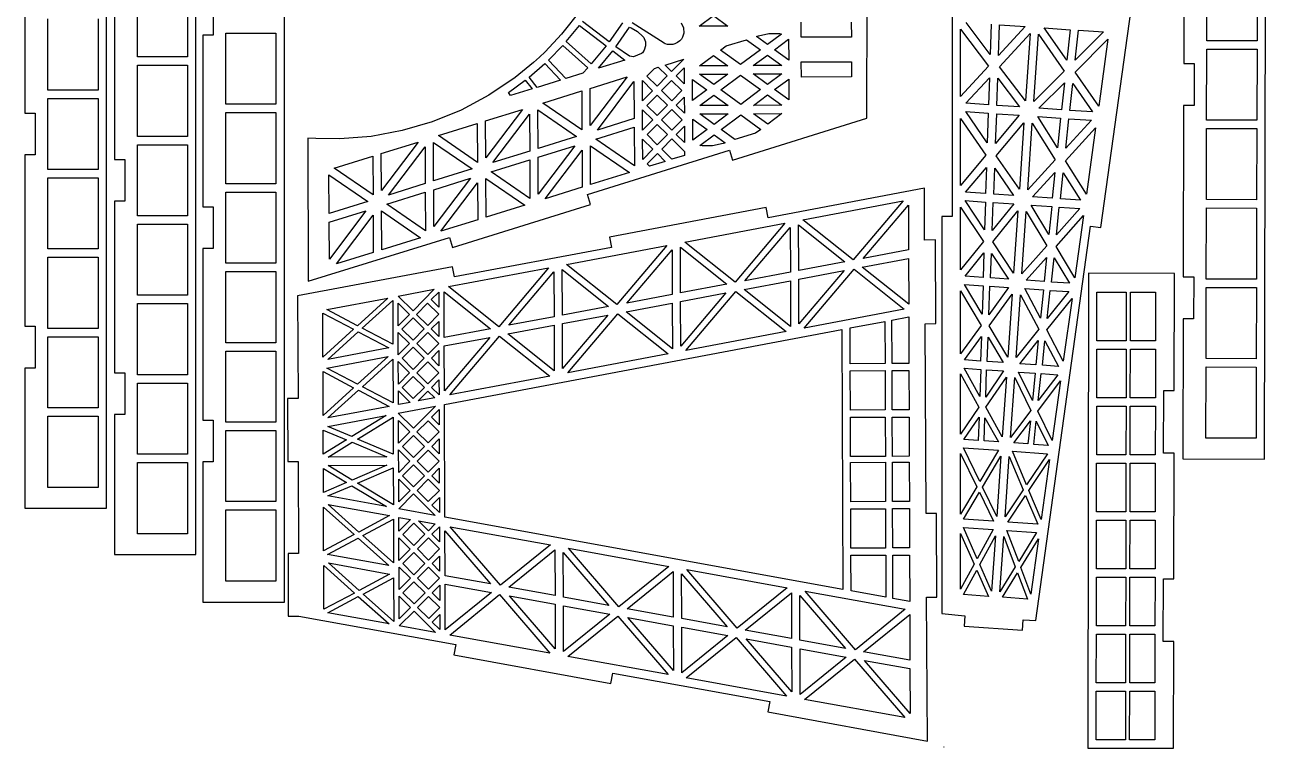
# Model space of a CAD drawing. Extents: x 0 to 594, y 0 to 830.
# Drawn here: x 0 to 594, y 0 to 346 of the extents above; entities that cross this region are included whole.
import ezdxf

# ---------------------------------------------------------------- set-up
doc = ezdxf.new("R2010")
doc.units = 0
doc.layers.get('0').update_dxf_attribs({"linetype": 'CONTINUOUS'})

msp = doc.modelspace()

# ---------------------------------------------------------------- linework, layer by layer
at = {"color": 0}
for p, q in [((592.66, 138.49), (593.513, 491.49)), ((39.2508, 114.971), (39.2508, 467.974)), ((82.0498, 92.8095), (82.0498, 445.809)), ((443.445, 444.937), (443.428, 254.485)), ((514.473, 249.233), (540.678, 437.878)), ((124.273, 70.1506), (124.273, 423.15)), ((554.316, 409.586), (554.119, 327.585)), ((402.59, 301.451), (402.946, 398.935)), ((0.2494, 385.971), (0.2494, 303.972)), ((565.143, 338.558), (565.224, 372.558)), ((589.227, 372.498), (589.142, 338.5)), ((43.0498, 363.809), (43.0498, 281.809)), ((54.0494, 330.809), (54.0494, 364.811)), ((78.0493, 364.811), (78.0493, 330.809)), ((90.2727, 361.149), (90.2727, 341.151)), ((266.114, 353.515), (256.798, 341.638)), ((322.582, 345.506), (329.357, 350.543)), ((329.357, 350.543), (336.181, 345.58)), ((11.2503, 314.971), (11.2503, 348.972)), ((35.2502, 348.972), (35.2502, 314.971)), ((259.02, 338.118), (265.329, 345.753)), ((265.329, 345.753), (278.033, 336.071)), ((279.521, 337.978), (266.77, 347.661)), ((285.922, 347.164), (279.521, 337.978)), ((282.685, 335.543), (289.285, 344.98)), ((289.285, 344.98), (289.961, 344.754)), ((289.961, 344.754), (293.04, 343.029)), ((305.725, 337.366), (290.575, 347.036)), ((313.875, 347.095), (315.018, 344.752)), ((315.018, 344.752), (315.16, 342.149)), ((336.181, 345.58), (322.582, 345.506)), ((371.263, 340.169), (371.225, 347.368)), ((395.22, 347.493), (395.259, 340.294)), ((447.432, 311.796), (447.46, 344.121)), ((447.46, 344.121), (460.865, 326.355)), ((461.61, 332.016), (450.081, 347.248)), ((462.054, 346.421), (461.61, 332.016)), ((465.578, 331.442), (466.044, 346.145)), ((478.367, 345.295), (465.578, 331.442)), ((466.044, 346.145), (478.367, 345.295)), ((498.203, 329.19), (487.444, 344.668)), ((487.444, 344.668), (499.766, 343.817)), ((90.2727, 341.151), (85.2731, 341.151)), ((85.2731, 341.151), (85.2731, 259.151)), ((96.2724, 308.151), (96.2724, 342.152)), ((96.2724, 342.152), (120.273, 342.152)), ((120.273, 342.152), (120.273, 308.151)), ((256.798, 341.638), (248.995, 333.292)), ((293.04, 343.029), (295.596, 340.597)), ((295.596, 340.597), (296.012, 340.016)), ((296.012, 340.016), (296.286, 339.579)), ((296.286, 339.579), (296.802, 338.072)), ((313.316, 338.512), (312.216, 337.641)), ((314.022, 339.317), (313.316, 338.512)), ((314.214, 339.612), (314.022, 339.317)), ((314.568, 340.172), (314.214, 339.612)), ((315.16, 342.149), (314.568, 340.172)), ((335.383, 336.025), (345.119, 339.028)), ((345.119, 339.028), (351.794, 334.162)), ((349.859, 340.502), (350.81, 340.902)), ((355.131, 336.679), (349.859, 340.502)), ((350.81, 340.902), (355.79, 342.011)), ((361.904, 341.716), (355.131, 336.679)), ((355.79, 342.011), (360.892, 341.919)), ((358.493, 334.199), (365.266, 339.236)), ((360.892, 341.919), (361.904, 341.716)), ((365.266, 339.236), (365.319, 329.234)), ((395.259, 340.294), (371.263, 340.169)), ((466.115, 326.092), (480.688, 341.926)), ((480.688, 341.926), (478.469, 309.753)), ((482.455, 309.477), (484.678, 341.652)), ((484.678, 341.652), (496.94, 323.964)), ((499.766, 343.817), (498.203, 329.19)), ((502.169, 323.504), (517.892, 339.258)), ((502.214, 329.213), (503.753, 343.541)), ((515.726, 342.715), (502.214, 329.213)), ((503.753, 343.541), (515.726, 342.715)), ((517.892, 339.258), (513.475, 307.236)), ((589.142, 338.5), (565.143, 338.558)), ((248.995, 333.292), (246.214, 330.703)), ((250.468, 329.271), (257.382, 336.31)), ((257.382, 336.31), (269.288, 325.623)), ((270.877, 327.431), (259.02, 338.118)), ((278.033, 336.071), (270.877, 327.431)), ((274.439, 325.349), (281.245, 333.637)), ((281.245, 333.637), (286.968, 329.268)), ((289.158, 331.078), (282.685, 335.543)), ((295.002, 332.411), (291.209, 330.788)), ((295.381, 332.762), (295.002, 332.411)), ((296.273, 334.082), (295.381, 332.762)), ((296.881, 336.032), (296.273, 334.082)), ((296.802, 338.072), (296.881, 336.032)), ((306.277, 337.119), (305.725, 337.366)), ((307.329, 336.776), (306.277, 337.119)), ((309.578, 336.688), (307.329, 336.776)), ((309.926, 336.733), (309.578, 336.688)), ((310.956, 337.024), (309.926, 336.733)), ((312.216, 337.641), (310.956, 337.024)), ((332.795, 334.061), (335.383, 336.025)), ((342.331, 327.113), (332.795, 334.061)), ((351.794, 334.162), (342.331, 327.113)), ((365.319, 329.234), (358.493, 334.199)), ((565.051, 300.559), (565.132, 334.558)), ((565.132, 334.558), (589.132, 334.5)), ((589.132, 334.5), (589.051, 300.499)), ((78.0493, 330.809), (54.0494, 330.809)), ((54.0494, 292.81), (54.0494, 326.809)), ((54.0494, 326.809), (78.0493, 326.809)), ((78.0493, 326.809), (78.0493, 292.81)), ((243.433, 328.115), (234.549, 320.93)), ((241.262, 321.123), (248.726, 327.615)), ((246.214, 330.703), (243.433, 328.115)), ((248.726, 327.615), (256.219, 319.703)), ((258.764, 320.468), (250.468, 329.271)), ((286.968, 329.268), (274.439, 325.349)), ((291.209, 330.788), (289.158, 331.078)), ((306.231, 326.92), (315.167, 329.667)), ((309.349, 323.835), (306.231, 326.92)), ((315.167, 329.667), (309.349, 323.835)), ((322.683, 326.505), (329.457, 331.541)), ((336.283, 326.581), (322.683, 326.505)), ((329.457, 331.541), (336.283, 326.581)), ((348.383, 326.643), (355.155, 331.681)), ((361.982, 326.716), (348.383, 326.643)), ((355.155, 331.681), (361.982, 326.716)), ((371.323, 328.367), (395.323, 328.495)), ((371.366, 321.168), (371.323, 328.367)), ((395.323, 328.495), (395.362, 321.294)), ((460.865, 326.355), (447.432, 311.796)), ((554.119, 327.585), (559.118, 327.572)), ((559.118, 327.572), (559.068, 307.572)), ((234.549, 320.93), (222.037, 312.487)), ((245.135, 316.244), (241.262, 321.123)), ((266.853, 323.011), (258.764, 320.468)), ((269.288, 325.623), (266.853, 323.011)), ((270.39, 315.727), (288.061, 321.222)), ((288.061, 321.222), (270.484, 298.028)), ((297.459, 321.622), (301.139, 325.291)), ((302.386, 316.799), (297.459, 321.622)), ((301.139, 325.291), (302.986, 325.902)), ((307.26, 321.674), (302.386, 316.799)), ((302.986, 325.902), (307.26, 321.674)), ((311.459, 321.699), (315.338, 325.617)), ((315.379, 317.868), (311.459, 321.699)), ((315.338, 325.617), (315.379, 317.868)), ((322.705, 322.506), (336.305, 322.582)), ((329.531, 317.546), (322.705, 322.506)), ((336.305, 322.582), (329.531, 317.546)), ((332.896, 315.061), (342.357, 322.112)), ((342.357, 322.112), (351.896, 315.161)), ((348.405, 322.644), (362.003, 322.717)), ((355.233, 317.681), (348.405, 322.644)), ((362.003, 322.717), (355.233, 317.681)), ((395.362, 321.294), (371.366, 321.168)), ((450.025, 308.659), (461.243, 320.865)), ((461.243, 320.865), (460.848, 307.913)), ((464.838, 307.636), (465.233, 320.59)), ((465.233, 320.59), (475.611, 306.893)), ((478.469, 309.753), (466.115, 326.092)), ((496.94, 323.964), (482.455, 309.477)), ((513.475, 307.236), (502.169, 323.504)), ((35.2502, 314.971), (11.2503, 314.971)), ((231.399, 313.771), (239.368, 319.612)), ((242.692, 315.481), (232.408, 312.276)), ((239.368, 319.612), (242.692, 315.481)), ((256.219, 319.703), (245.135, 316.244)), ((247.878, 308.708), (266.396, 314.508)), ((266.396, 314.508), (266.498, 295.908)), ((270.484, 298.028), (270.39, 315.727)), ((273.896, 295.847), (291.374, 318.99)), ((291.374, 318.99), (291.467, 301.341)), ((295.424, 309.761), (295.369, 319.51)), ((295.369, 319.51), (300.298, 314.638)), ((300.298, 314.638), (295.424, 309.761)), ((304.496, 314.66), (309.371, 319.586)), ((309.422, 309.835), (304.496, 314.66)), ((309.371, 319.586), (314.296, 314.711)), ((314.296, 314.711), (309.422, 309.835)), ((319.369, 319.989), (326.195, 315.026)), ((319.421, 309.99), (319.369, 319.989)), ((326.195, 315.026), (319.421, 309.99)), ((342.432, 308.113), (332.896, 315.061)), ((351.896, 315.161), (342.432, 308.113)), ((358.592, 315.199), (365.368, 320.235)), ((365.418, 310.233), (358.592, 315.199)), ((365.368, 320.235), (365.418, 310.233)), ((484.89, 306.251), (497.057, 318.391)), ((497.057, 318.391), (495.667, 305.508)), ((499.657, 305.231), (501.047, 318.117)), ((501.047, 318.117), (510.48, 304.486)), ((11.2503, 276.972), (11.2503, 310.972)), ((11.2503, 310.972), (35.2502, 310.972)), ((35.2502, 310.972), (35.2502, 276.972)), ((222.037, 312.487), (208.788, 305.413)), ((232.408, 312.276), (231.399, 313.771)), ((266.498, 295.908), (247.878, 308.708)), ((297.533, 307.624), (302.409, 312.547)), ((302.409, 312.547), (307.334, 307.674)), ((311.535, 307.697), (315.412, 311.618)), ((315.412, 311.618), (315.455, 303.868)), ((322.785, 307.505), (329.559, 312.542)), ((329.559, 312.542), (336.383, 307.581)), ((348.485, 307.644), (355.258, 312.681)), ((355.258, 312.681), (362.084, 307.716)), ((460.848, 307.913), (450.025, 308.659)), ((0.2494, 303.972), (5.2503, 303.972)), ((5.2503, 303.972), (5.2503, 283.971)), ((120.273, 308.151), (96.2724, 308.151)), ((96.2724, 270.151), (96.2724, 304.151)), ((96.2724, 304.151), (120.273, 304.151)), ((120.273, 304.151), (120.273, 270.151)), ((208.788, 305.413), (194.919, 299.752)), ((220.471, 300.162), (238.143, 305.656)), ((238.143, 305.656), (220.566, 282.464)), ((223.978, 280.281), (241.456, 303.423)), ((241.456, 303.423), (241.549, 285.775)), ((245.543, 287.045), (245.445, 305.495)), ((245.445, 305.495), (263.963, 292.795)), ((295.446, 305.511), (300.371, 300.638)), ((295.497, 295.76), (295.446, 305.511)), ((302.46, 302.799), (297.533, 307.624)), ((307.334, 307.674), (302.46, 302.799)), ((304.572, 300.661), (309.445, 305.586)), ((309.445, 305.586), (314.371, 300.713)), ((315.455, 303.868), (311.535, 307.697)), ((336.383, 307.581), (322.785, 307.505)), ((322.807, 303.507), (336.405, 303.582)), ((329.634, 298.545), (322.807, 303.507)), ((336.405, 303.582), (329.634, 298.545)), ((332.996, 296.061), (342.459, 303.112)), ((342.459, 303.112), (351.996, 296.163)), ((362.084, 307.716), (348.485, 307.644)), ((348.507, 303.645), (362.105, 303.717)), ((355.332, 298.68), (348.507, 303.645)), ((362.105, 303.717), (355.332, 298.68)), ((460.248, 289.76), (450, 304.651)), ((450, 304.651), (460.721, 303.91)), ((460.721, 303.91), (460.248, 289.76)), ((464.231, 289.385), (464.711, 303.635)), ((475.537, 302.889), (464.231, 289.385)), ((464.711, 303.635), (475.537, 302.889)), ((475.611, 306.893), (464.838, 307.636)), ((495.667, 305.508), (484.89, 306.251)), ((510.48, 304.486), (499.657, 305.231)), ((554.069, 307.585), (553.868, 225.585)), ((559.068, 307.572), (554.069, 307.585)), ((194.919, 299.752), (180.544, 295.541)), ((197.959, 293.142), (216.48, 298.941)), ((216.48, 298.941), (216.579, 280.341)), ((220.566, 282.464), (220.471, 300.162)), ((273.068, 291.441), (291.488, 297.189)), ((291.467, 301.341), (273.896, 295.847)), ((291.488, 297.189), (291.589, 278.692)), ((300.371, 300.638), (295.497, 295.76)), ((297.609, 293.624), (302.482, 298.549)), ((302.482, 298.549), (307.409, 293.677)), ((309.497, 295.837), (304.572, 300.661)), ((314.371, 300.713), (309.497, 295.837)), ((311.609, 293.697), (315.488, 297.618)), ((315.488, 297.618), (315.529, 289.868)), ((319.521, 290.991), (319.469, 300.99)), ((319.469, 300.99), (326.298, 296.026)), ((338.496, 281.459), (402.59, 301.451)), ((447.46, 269.343), (447.463, 301.318)), ((447.463, 301.318), (459.532, 283.746)), ((464.531, 283.551), (477.746, 299.328)), ((477.746, 299.328), (475.548, 267.503)), ((479.538, 267.229), (481.736, 299.051)), ((481.736, 299.051), (492.661, 281.608)), ((484.417, 302.276), (495.24, 301.529)), ((493.758, 287.347), (484.417, 302.276)), ((495.24, 301.529), (493.758, 287.347)), ((497.639, 281.116), (512.008, 296.863)), ((497.755, 287.171), (499.23, 301.251)), ((509.954, 300.512), (497.755, 287.171)), ((499.23, 301.251), (509.954, 300.512)), ((512.008, 296.863), (507.615, 265.188)), ((589.051, 300.499), (565.051, 300.559)), ((78.0493, 292.81), (54.0494, 292.81)), ((139.3, 291.714), (135.514, 292.006)), ((135.514, 292.006), (135.71, 223.509)), ((150.726, 291.629), (139.3, 291.714)), ((165.774, 292.819), (150.726, 291.629)), ((180.544, 295.541), (165.774, 292.819)), ((216.579, 280.341), (197.959, 293.142)), ((263.963, 292.795), (245.543, 287.045)), ((291.589, 278.692), (273.068, 291.441)), ((295.571, 281.762), (295.519, 291.512)), ((295.519, 291.512), (300.444, 286.638)), ((302.534, 288.798), (297.609, 293.624)), ((307.409, 293.677), (302.534, 288.798)), ((304.647, 286.661), (309.52, 291.586)), ((309.52, 291.586), (315.552, 285.619)), ((315.529, 289.868), (311.609, 293.697)), ((326.298, 296.026), (319.521, 290.991)), ((322.886, 288.507), (329.66, 293.543)), ((329.66, 293.543), (334.88, 289.772)), ((339.623, 291.247), (332.996, 296.061)), ((349.506, 294.299), (339.623, 291.247)), ((351.996, 296.163), (349.506, 294.299)), ((564.959, 262.558), (565.041, 296.558)), ((565.041, 296.558), (589.044, 296.5)), ((589.044, 296.5), (588.959, 262.5)), ((54.0494, 254.809), (54.0494, 288.809)), ((54.0494, 288.809), (78.0493, 288.809)), ((78.0493, 288.809), (78.0493, 254.809)), ((170.557, 284.594), (188.228, 290.09)), ((188.228, 290.09), (170.648, 266.897)), ((174.06, 264.714), (191.538, 287.857)), ((191.538, 287.857), (191.631, 270.208)), ((195.526, 289.928), (214.045, 277.228)), ((195.625, 271.481), (195.526, 289.928)), ((241.549, 285.775), (223.978, 280.281)), ((245.564, 282.845), (263.136, 288.339)), ((263.136, 288.339), (245.658, 265.246)), ((248.971, 262.963), (266.547, 286.206)), ((266.547, 286.206), (266.642, 268.458)), ((269.161, 265.068), (337.049, 286.231)), ((270.636, 269.728), (270.536, 288.279)), ((270.536, 288.279), (289.155, 275.477)), ((300.444, 286.638), (295.571, 281.762)), ((309.521, 281.839), (304.647, 286.661)), ((315.552, 285.619), (315.563, 283.719)), ((323.893, 288.306), (322.886, 288.507)), ((328.978, 288.227), (323.893, 288.306)), ((333.935, 289.365), (328.978, 288.227)), ((334.88, 289.772), (333.935, 289.365)), ((337.049, 286.231), (338.496, 281.459)), ((5.2503, 283.971), (0.2494, 283.971)), ((0.2494, 283.971), (0.2494, 201.972)), ((43.0498, 281.809), (48.0494, 281.809)), ((48.0494, 281.809), (48.0494, 261.809)), ((148.044, 277.575), (166.562, 283.374)), ((166.562, 283.374), (166.661, 264.775)), ((170.648, 266.897), (170.557, 284.594)), ((223.153, 275.875), (241.57, 281.624)), ((241.57, 281.624), (241.671, 263.125)), ((245.658, 265.246), (245.564, 282.845)), ((297.684, 279.622), (302.557, 284.55)), ((298.839, 278.529), (297.684, 279.622)), ((306.277, 280.819), (298.839, 278.529)), ((302.557, 284.55), (306.277, 280.819)), ((315.563, 283.719), (309.521, 281.839)), ((459.532, 283.746), (447.46, 269.343)), ((475.548, 267.503), (464.531, 283.551)), ((492.661, 281.608), (479.538, 267.229)), ((507.615, 265.188), (497.639, 281.116)), ((35.2502, 276.972), (11.2503, 276.972)), ((11.2503, 238.971), (11.2503, 272.971)), ((11.2503, 272.971), (35.2502, 272.971)), ((35.2502, 272.971), (35.2502, 238.971)), ((145.707, 255.913), (145.609, 274.362)), ((145.609, 274.362), (164.127, 261.662)), ((166.661, 264.775), (148.044, 277.575)), ((214.045, 277.228), (195.625, 271.481)), ((241.671, 263.125), (223.153, 275.875)), ((289.155, 275.477), (270.636, 269.728)), ((449.89, 266.067), (459.832, 277.912)), ((459.832, 277.912), (459.37, 265.414)), ((463.409, 265.135), (463.815, 277.536)), ((463.815, 277.536), (472.786, 264.486)), ((481.866, 263.858), (492.545, 275.553)), ((492.545, 275.553), (491.24, 263.212)), ((495.282, 262.932), (496.542, 275.376)), ((496.542, 275.376), (504.758, 262.279)), ((120.273, 270.151), (96.2724, 270.151)), ((191.631, 270.208), (174.06, 264.714)), ((195.647, 267.279), (213.218, 272.773)), ((195.742, 249.68), (195.647, 267.279)), ((213.218, 272.773), (195.742, 249.68)), ((199.053, 247.396), (216.629, 270.641)), ((216.629, 270.641), (216.724, 252.891)), ((220.718, 254.161), (220.618, 272.711)), ((220.618, 272.711), (239.236, 259.912)), ((266.642, 268.458), (248.971, 262.963)), ((430.149, 267.983), (355.515, 253.828)), ((430.287, 243.233), (430.149, 267.983)), ((48.0494, 261.809), (43.0498, 261.809)), ((43.0498, 261.809), (43.0498, 179.809)), ((96.2724, 232.151), (96.2724, 266.151)), ((96.2724, 266.151), (120.273, 266.151)), ((120.273, 266.151), (120.273, 232.151)), ((164.127, 261.662), (145.707, 255.913)), ((173.236, 260.307), (191.655, 266.055)), ((191.655, 266.055), (191.754, 247.558)), ((270.658, 260.298), (269.161, 265.068)), ((372.117, 252.888), (419.989, 261.951)), ((419.989, 261.951), (396.134, 233.77)), ((458.974, 248.098), (449.714, 262.07)), ((449.714, 262.07), (459.444, 261.399)), ((459.37, 265.414), (449.89, 266.067)), ((459.444, 261.399), (458.974, 248.098)), ((462.608, 247.746), (463.031, 261.149)), ((463.031, 261.149), (472.86, 260.473)), ((472.786, 264.486), (463.409, 265.135)), ((491.24, 263.212), (481.866, 263.858)), ((504.758, 262.279), (495.282, 262.932)), ((588.959, 262.5), (564.959, 262.558)), ((85.2731, 259.151), (90.2727, 259.151)), ((90.2727, 259.151), (90.2727, 239.152)), ((145.73, 251.713), (163.3, 257.207)), ((163.3, 257.207), (145.824, 234.114)), ((170.799, 238.593), (170.7, 257.145)), ((170.7, 257.145), (189.319, 244.344)), ((191.754, 247.558), (173.236, 260.307)), ((204.716, 239.743), (270.658, 260.298)), ((239.236, 259.912), (220.718, 254.161)), ((354.588, 258.791), (279.636, 244.636)), ((355.515, 253.828), (354.588, 258.791)), ((400.883, 234.436), (422.497, 259.96)), ((422.497, 259.96), (422.568, 238.51)), ((447.432, 228.998), (447.446, 258.968)), ((447.446, 258.968), (458.389, 242.525)), ((472.86, 260.473), (462.608, 247.746)), ((462.834, 242.32), (474.835, 257.178)), ((474.835, 257.178), (472.779, 227.347)), ((476.769, 227.075), (478.829, 256.903)), ((478.829, 256.903), (488.671, 240.535)), ((489.641, 245.88), (481.238, 259.892)), ((481.238, 259.892), (491.067, 259.214)), ((491.067, 259.214), (489.641, 245.88)), ((493.293, 245.729), (494.658, 258.968)), ((504.384, 258.295), (493.293, 245.729)), ((494.658, 258.968), (504.384, 258.295)), ((564.868, 224.558), (564.949, 258.559)), ((564.949, 258.559), (588.948, 258.499)), ((588.948, 258.499), (588.867, 224.5)), ((78.0493, 254.809), (54.0494, 254.809)), ((54.0494, 216.809), (54.0494, 250.81)), ((54.0494, 250.81), (78.0493, 250.81)), ((78.0493, 250.81), (78.0493, 216.809)), ((145.824, 234.114), (145.73, 251.713)), ((149.135, 231.83), (166.711, 255.074)), ((166.711, 255.074), (166.806, 237.323)), ((216.724, 252.891), (199.053, 247.396)), ((315.655, 242.245), (363.523, 251.309)), ((363.523, 251.309), (339.67, 223.077)), ((344.419, 223.793), (366.032, 249.266)), ((366.032, 249.266), (366.106, 227.867)), ((370.103, 228.63), (370.025, 250.48)), ((370.025, 250.48), (392.187, 232.806)), ((396.134, 233.77), (372.117, 252.888)), ((443.428, 254.485), (438.429, 254.479)), ((438.429, 254.479), (438.45, 64.5806)), ((483.362, 61.2743), (509.57, 249.918)), ((493.106, 240.129), (506.204, 254.912)), ((506.204, 254.912), (502.102, 225.224)), ((509.57, 249.918), (514.473, 249.233)), ((135.71, 223.509), (203.27, 244.519)), ((189.319, 244.344), (170.799, 238.593)), ((203.27, 244.519), (204.716, 239.743)), ((279.636, 244.636), (280.563, 239.722)), ((435.554, 243.253), (430.287, 243.233)), ((435.688, 203.254), (435.554, 243.253)), ((35.2502, 238.971), (11.2503, 238.971)), ((90.2727, 239.152), (85.2731, 239.152)), ((85.2731, 239.152), (85.2731, 157.152)), ((166.806, 237.323), (149.135, 231.83)), ((280.563, 239.722), (205.61, 225.567)), ((259.191, 231.601), (307.06, 240.615)), ((307.06, 240.615), (283.206, 212.434)), ((287.955, 213.1), (309.567, 238.624)), ((309.567, 238.624), (309.641, 217.224)), ((313.637, 217.938), (313.563, 239.787)), ((313.563, 239.787), (335.723, 222.113)), ((339.67, 223.077), (315.655, 242.245)), ((422.568, 238.51), (400.883, 234.436)), ((458.389, 242.525), (447.432, 228.998)), ((472.779, 227.347), (462.834, 242.32)), ((488.671, 240.535), (476.769, 227.075)), ((502.102, 225.224), (493.106, 240.129)), ((11.2503, 200.972), (11.2503, 234.972)), ((11.2503, 234.972), (35.2502, 234.972)), ((35.2502, 234.972), (35.2502, 200.972)), ((120.273, 232.151), (96.2724, 232.151)), ((283.206, 212.434), (259.191, 231.601)), ((392.187, 232.806), (370.103, 228.63)), ((400.498, 230.284), (422.582, 234.459)), ((422.582, 234.459), (422.656, 212.611)), ((449.629, 225.989), (458.618, 237.097)), ((458.618, 237.097), (458.209, 225.396)), ((461.8, 225.149), (462.199, 236.747)), ((462.199, 236.747), (470.33, 224.56)), ((478.811, 223.975), (488.537, 234.931)), ((488.537, 234.931), (487.338, 223.386)), ((490.933, 223.139), (492.136, 234.783)), ((492.136, 234.783), (499.512, 222.546)), ((96.2724, 194.152), (96.2724, 228.151)), ((96.2724, 228.151), (120.273, 228.151)), ((120.273, 228.151), (120.273, 194.152)), ((204.684, 230.48), (130.54, 216.625)), ((202.727, 220.959), (250.596, 229.973)), ((205.61, 225.567), (204.684, 230.48)), ((250.596, 229.973), (226.742, 201.79)), ((231.49, 202.457), (253.103, 227.981)), ((253.103, 227.981), (253.176, 206.531)), ((257.099, 229.144), (279.26, 211.469)), ((257.174, 207.294), (257.099, 229.144)), ((366.106, 227.867), (344.419, 223.793)), ((370.117, 224.531), (391.802, 228.655)), ((391.802, 228.655), (370.191, 203.131)), ((372.696, 201.14), (396.55, 229.321)), ((396.55, 229.321), (420.564, 210.152)), ((422.656, 212.611), (400.498, 230.284)), ((458.209, 225.396), (449.629, 225.989)), ((508.66, 227.323), (508.258, 0.3238)), ((549.66, 227.251), (508.66, 227.323)), ((549.557, 171.25), (549.66, 227.251)), ((553.868, 225.585), (558.871, 225.572)), ((558.871, 225.572), (558.821, 205.573)), ((178.691, 216.426), (195.931, 219.685)), ((195.931, 219.685), (185.766, 209.401)), ((226.742, 201.79), (202.727, 220.959)), ((335.723, 222.113), (313.637, 217.938)), ((344.033, 219.641), (366.12, 223.767)), ((366.194, 201.967), (344.033, 219.641)), ((366.12, 223.767), (366.194, 201.967)), ((370.191, 203.131), (370.117, 224.531)), ((449.404, 221.996), (458.283, 221.382)), ((457.796, 207.834), (449.404, 221.996)), ((458.283, 221.382), (457.796, 207.834)), ((460.985, 207.514), (461.476, 221.161)), ((470.404, 220.545), (460.985, 207.514)), ((461.476, 221.161), (470.404, 220.545)), ((470.33, 224.56), (461.8, 225.149)), ((485.726, 205.806), (478.187, 220.009)), ((478.187, 220.009), (487.116, 219.392)), ((487.338, 223.386), (478.811, 223.975)), ((499.512, 222.546), (490.933, 223.139)), ((564.776, 186.559), (564.857, 220.558)), ((564.857, 220.558), (588.857, 220.5)), ((588.867, 224.5), (564.868, 224.558)), ((588.857, 220.5), (588.776, 186.499)), ((78.0493, 216.809), (54.0494, 216.809)), ((130.54, 216.625), (130.809, 167.411)), ((144.564, 209.961), (173.795, 215.46)), ((173.795, 215.46), (159.191, 202.26)), ((161.495, 201.068), (176.05, 214.267)), ((176.05, 214.267), (176.121, 193.368)), ((185.766, 209.401), (178.691, 216.426)), ((194.448, 214.73), (198.036, 218.343)), ((198.06, 211.143), (194.448, 214.73)), ((198.036, 218.343), (198.06, 211.143)), ((200.71, 196.652), (200.635, 218.502)), ((200.635, 218.502), (222.796, 200.827)), ((309.641, 217.224), (287.955, 213.1)), ((313.653, 213.888), (335.339, 217.962)), ((313.726, 192.437), (313.653, 213.888)), ((335.339, 217.962), (313.726, 192.437)), ((316.232, 190.446), (340.085, 218.678)), ((340.085, 218.678), (364.102, 199.51)), ((447.46, 188.75), (447.446, 219.023)), ((447.446, 219.023), (457.32, 202.403)), ((461.123, 202.242), (472.087, 217.372)), ((472.087, 217.372), (470.013, 187.292)), ((474.003, 187.018), (476.081, 217.095)), ((476.081, 217.095), (484.861, 200.603)), ((487.116, 219.392), (485.726, 205.806)), ((488.647, 200.241), (500.719, 215.345)), ((488.925, 205.683), (490.308, 219.173)), ((499.184, 218.558), (488.925, 205.683)), ((490.308, 219.173), (499.184, 218.558)), ((500.719, 215.345), (496.542, 185.36)), ((512.6, 195.065), (512.643, 218.316)), ((512.643, 218.316), (526.641, 218.291)), ((526.641, 218.291), (526.602, 195.041)), ((528.602, 195.036), (528.645, 218.287)), ((528.645, 218.287), (540.643, 218.266)), ((540.643, 218.266), (540.6, 195.016)), ((54.0494, 178.809), (54.0494, 212.809)), ((54.0494, 212.809), (78.0493, 212.809)), ((78.0493, 212.809), (78.0493, 178.809)), ((142.741, 187.304), (142.67, 208.253)), ((142.67, 208.253), (157.296, 200.554)), ((159.191, 202.26), (144.564, 209.961)), ((178.69, 202.277), (178.654, 213.076)), ((178.654, 213.076), (184.071, 207.695)), ((184.071, 207.695), (178.69, 202.277)), ((187.472, 207.706), (192.755, 213.026)), ((192.79, 202.424), (187.472, 207.706)), ((192.755, 213.026), (198.072, 207.743)), ((198.072, 207.743), (192.79, 202.424)), ((279.26, 211.469), (257.174, 207.294)), ((259.767, 179.804), (283.621, 207.985)), ((283.621, 207.985), (307.637, 188.867)), ((287.569, 208.949), (309.655, 213.125)), ((309.729, 191.274), (287.569, 208.949)), ((309.655, 213.125), (309.729, 191.274)), ((420.564, 210.152), (372.696, 201.14)), ((0.2494, 201.972), (5.2503, 201.972)), ((5.2503, 201.972), (5.2503, 181.971)), ((180.496, 200.682), (185.777, 206)), ((185.777, 206), (191.095, 200.72)), ((194.496, 200.731), (198.083, 204.342)), ((198.083, 204.342), (198.108, 197.144)), ((231.104, 198.305), (253.191, 202.481)), ((253.176, 206.531), (231.49, 202.457)), ((253.191, 202.481), (253.266, 180.632)), ((257.187, 203.246), (278.874, 207.319)), ((257.26, 181.795), (257.187, 203.246)), ((278.874, 207.319), (257.26, 181.795)), ((394.695, 201.214), (411.286, 204.32)), ((411.286, 204.32), (411.353, 184.171)), ((414.683, 204.983), (422.677, 206.46)), ((414.754, 184.183), (414.683, 204.983)), ((422.677, 206.46), (422.755, 184.211)), ((430.502, 203.236), (435.688, 203.254)), ((430.999, 112.438), (430.502, 203.236)), ((457.32, 202.403), (447.46, 188.75)), ((470.013, 187.292), (461.123, 202.242)), ((553.822, 205.585), (553.66, 138.585)), ((558.821, 205.573), (553.822, 205.585)), ((35.2502, 200.972), (11.2503, 200.972)), ((11.2503, 162.971), (11.2503, 196.971)), ((11.2503, 196.971), (35.2502, 196.971)), ((35.2502, 196.971), (35.2502, 162.971)), ((157.296, 200.554), (142.741, 187.304)), ((144.996, 186.111), (159.6, 199.362)), ((159.6, 199.362), (174.227, 191.662)), ((176.121, 193.368), (161.495, 201.068)), ((178.738, 188.277), (178.701, 199.077)), ((178.701, 199.077), (184.12, 193.696)), ((185.815, 195.4), (180.496, 200.682)), ((191.095, 200.72), (185.815, 195.4)), ((187.519, 193.707), (192.801, 199.025)), ((192.801, 199.025), (198.119, 193.742)), ((198.108, 197.144), (194.496, 200.731)), ((222.796, 200.827), (200.71, 196.652)), ((200.723, 192.601), (222.41, 196.676)), ((222.41, 196.676), (200.797, 171.152)), ((200.819, 164.603), (390.698, 200.451)), ((203.303, 169.161), (227.157, 197.342)), ((227.157, 197.342), (251.174, 178.174)), ((253.266, 180.632), (231.104, 198.305)), ((364.102, 199.51), (316.232, 190.446)), ((390.698, 200.451), (391.125, 76.1517)), ((394.755, 184.114), (394.695, 201.214)), ((449.319, 185.917), (457.458, 197.131)), ((457.458, 197.131), (457.048, 185.38)), ((460.241, 185.16), (460.647, 196.812)), ((460.647, 196.812), (467.875, 184.635)), ((484.861, 200.603), (474.003, 187.018)), ((496.542, 185.36), (488.647, 200.241)), ((120.273, 194.152), (96.2724, 194.152)), ((96.2724, 156.151), (96.2724, 190.151)), ((96.2724, 190.151), (120.273, 190.151)), ((120.273, 190.151), (120.273, 156.151)), ((174.227, 191.662), (144.996, 186.111)), ((184.12, 193.696), (178.738, 188.277)), ((180.544, 186.683), (185.826, 192.001)), ((185.826, 192.001), (191.143, 186.719)), ((192.839, 188.425), (187.519, 193.707)), ((198.119, 193.742), (192.839, 188.425)), ((194.543, 186.731), (198.132, 190.343)), ((198.132, 190.343), (198.156, 183.143)), ((200.797, 171.152), (200.723, 192.601)), ((475.756, 184.089), (484.59, 195.158)), ((484.59, 195.158), (483.387, 183.563)), ((486.579, 183.341), (487.789, 195.038)), ((487.789, 195.038), (494.312, 182.808)), ((512.554, 167.816), (512.593, 191.065)), ((512.593, 191.065), (526.595, 191.04)), ((526.602, 195.041), (512.6, 195.065)), ((526.595, 191.04), (526.553, 167.791)), ((528.553, 167.787), (528.595, 191.037)), ((528.595, 191.037), (540.593, 191.017)), ((540.6, 195.016), (528.602, 195.036)), ((540.593, 191.017), (540.554, 167.767)), ((144.66, 182.01), (173.891, 187.511)), ((173.891, 187.511), (159.286, 174.311)), ((161.59, 173.118), (176.145, 186.318)), ((176.145, 186.318), (176.217, 165.418)), ((178.787, 174.276), (178.749, 185.077)), ((178.749, 185.077), (184.168, 179.695)), ((185.862, 181.401), (180.544, 186.683)), ((191.143, 186.719), (185.862, 181.401)), ((187.568, 179.707), (192.849, 185.025)), ((192.849, 185.025), (198.167, 179.743)), ((198.156, 183.143), (194.543, 186.731)), ((307.637, 188.867), (259.767, 179.804)), ((411.353, 184.171), (394.755, 184.114)), ((422.755, 184.211), (414.754, 184.183)), ((457.048, 185.38), (449.319, 185.917)), ((467.875, 184.635), (460.241, 185.16)), ((483.387, 183.563), (475.756, 184.089)), ((588.776, 186.499), (564.776, 186.559)), ((5.2503, 181.971), (0.2494, 181.971)), ((0.2494, 181.971), (0.2494, 114.971)), ((43.0498, 179.809), (48.0494, 179.809)), ((48.0494, 179.809), (48.0494, 159.81)), ((78.0493, 178.809), (54.0494, 178.809)), ((142.837, 159.354), (142.766, 180.304)), ((142.766, 180.304), (157.391, 172.604)), ((159.286, 174.311), (144.66, 182.01)), ((184.168, 179.695), (178.787, 174.276)), ((180.592, 172.683), (185.874, 178.001)), ((185.874, 178.001), (191.192, 172.719)), ((192.885, 174.425), (187.568, 179.707)), ((198.167, 179.743), (192.885, 174.425)), ((251.174, 178.174), (203.303, 169.161)), ((394.765, 180.715), (411.364, 180.771)), ((394.829, 161.915), (394.765, 180.715)), ((411.364, 180.771), (411.431, 161.972)), ((414.764, 180.783), (422.765, 180.811)), ((414.828, 161.983), (414.764, 180.783)), ((422.765, 180.811), (422.829, 162.01)), ((447.474, 150.457), (447.449, 179.177)), ((447.449, 179.177), (456.233, 163.384)), ((456.681, 168.417), (449.143, 181.919)), ((449.143, 181.919), (457.122, 181.368)), ((457.122, 181.368), (456.681, 168.417)), ((459.468, 168.125), (459.916, 181.174)), ((467.949, 180.619), (459.468, 168.125)), ((459.916, 181.174), (467.949, 180.619)), ((481.813, 166.583), (475.132, 180.123)), ((475.132, 180.123), (483.161, 179.568)), ((483.161, 179.568), (481.813, 166.583)), ((484.614, 166.488), (485.955, 179.377)), ((493.935, 178.825), (484.614, 166.488)), ((485.955, 179.377), (493.935, 178.825)), ((494.312, 182.808), (486.579, 183.341)), ((564.684, 148.558), (564.765, 182.558)), ((564.765, 182.558), (588.765, 182.5)), ((588.765, 182.5), (588.684, 148.5)), ((54.0494, 140.809), (54.0494, 174.81)), ((54.0494, 174.81), (78.0493, 174.81)), ((78.0493, 174.81), (78.0493, 140.809)), ((157.391, 172.604), (142.837, 159.354)), ((176.217, 165.418), (161.59, 173.118)), ((185.91, 167.401), (180.592, 172.683)), ((191.192, 172.719), (185.91, 167.401)), ((194.592, 172.73), (198.18, 176.343)), ((198.203, 169.143), (194.592, 172.73)), ((198.18, 176.343), (198.203, 169.143)), ((459.532, 163.257), (469.353, 177.716)), ((469.353, 177.716), (467.378, 149.134)), ((471.368, 148.858), (473.34, 177.44)), ((473.34, 177.44), (481.08, 161.769)), ((484.364, 161.443), (495.236, 175.879)), ((495.236, 175.879), (491.268, 147.436)), ((130.809, 167.411), (125.809, 167.393)), ((125.809, 167.393), (125.911, 137.393)), ((145.091, 158.162), (159.695, 171.412)), ((159.695, 171.412), (174.323, 163.661)), ((178.82, 164.527), (178.796, 171.076)), ((178.796, 171.076), (184.366, 165.596)), ((188.214, 166.309), (192.898, 171.026)), ((196.158, 167.786), (188.214, 166.309)), ((192.898, 171.026), (196.158, 167.786)), ((526.553, 167.791), (512.554, 167.816)), ((540.554, 167.767), (528.553, 167.787)), ((544.505, 141.259), (544.558, 171.258)), ((544.558, 171.258), (549.557, 171.25)), ((35.2502, 162.971), (11.2503, 162.971)), ((174.323, 163.661), (145.091, 158.162)), ((178.683, 160.426), (196.473, 163.787)), ((185.958, 153.201), (178.683, 160.426)), ((184.366, 165.596), (178.82, 164.527)), ((196.473, 163.787), (185.958, 153.201)), ((194.639, 158.531), (198.228, 162.143)), ((198.228, 162.143), (198.253, 154.944)), ((201.003, 110.703), (200.819, 164.603)), ((411.431, 161.972), (394.829, 161.915)), ((422.829, 162.01), (414.828, 161.983)), ((456.233, 163.384), (447.474, 150.457)), ((467.378, 149.134), (459.532, 163.257)), ((481.08, 161.769), (471.368, 148.858)), ((491.268, 147.436), (484.364, 161.443)), ((512.505, 140.565), (512.547, 163.816)), ((512.547, 163.816), (526.546, 163.791)), ((526.546, 163.791), (526.503, 140.541)), ((528.507, 140.538), (528.546, 163.787)), ((528.546, 163.787), (540.547, 163.766)), ((540.547, 163.766), (540.505, 140.516)), ((11.2503, 124.972), (11.2503, 158.972)), ((11.2503, 158.972), (35.2502, 158.972)), ((35.2502, 158.972), (35.2502, 124.972)), ((48.0494, 159.81), (43.0498, 159.81)), ((43.0498, 159.81), (43.0498, 92.8095)), ((85.2731, 157.152), (90.2727, 157.152)), ((90.2727, 157.152), (90.2727, 137.15)), ((120.273, 156.151), (96.2724, 156.151)), ((145.005, 154.062), (172.937, 159.356)), ((172.937, 159.356), (156.472, 149.25)), ((159.226, 148.059), (176.24, 158.568)), ((176.24, 158.568), (176.301, 140.869)), ((178.883, 146.078), (178.846, 156.877)), ((178.846, 156.877), (184.264, 151.496)), ((187.664, 151.507), (192.946, 156.825)), ((192.946, 156.825), (198.264, 151.543)), ((198.253, 154.944), (194.639, 158.531)), ((394.839, 158.514), (411.441, 158.571)), ((394.907, 139.715), (394.839, 158.514)), ((411.441, 158.571), (411.505, 139.772)), ((414.842, 158.583), (422.843, 158.611)), ((414.905, 139.783), (414.842, 158.583)), ((422.843, 158.611), (422.906, 139.81)), ((449.044, 147.843), (456.297, 158.52)), ((456.297, 158.52), (455.93, 147.369)), ((458.724, 147.175), (459.084, 158.228)), ((459.084, 158.228), (465.557, 146.703)), ((472.839, 146.202), (480.833, 156.727)), ((480.833, 156.727), (479.672, 145.728)), ((482.466, 145.536), (483.634, 156.632)), ((483.634, 156.632), (489.349, 145.062)), ((96.2724, 118.152), (96.2724, 152.151)), ((96.2724, 152.151), (120.273, 152.151)), ((120.273, 152.151), (120.273, 118.152)), ((142.9, 140.854), (142.861, 152.354)), ((142.861, 152.354), (153.977, 147.691)), ((156.472, 149.25), (145.005, 154.062)), ((184.264, 151.496), (178.883, 146.078)), ((180.689, 144.483), (185.97, 149.801)), ((185.97, 149.801), (191.288, 144.519)), ((192.982, 146.225), (187.664, 151.507)), ((198.264, 151.543), (192.982, 146.225)), ((588.684, 148.5), (564.684, 148.558)), ((153.977, 147.691), (142.9, 140.854)), ((145.205, 139.462), (156.68, 146.552)), ((156.68, 146.552), (173.255, 139.558)), ((176.301, 140.869), (159.226, 148.059)), ((178.93, 132.077), (178.893, 142.876)), ((178.893, 142.876), (184.311, 137.495)), ((186.006, 139.201), (180.689, 144.483)), ((191.288, 144.519), (186.006, 139.201)), ((187.712, 137.507), (192.993, 142.825)), ((192.993, 142.825), (198.312, 137.543)), ((194.688, 144.531), (198.275, 148.143)), ((198.3, 140.943), (194.688, 144.531)), ((198.275, 148.143), (198.3, 140.943)), ((448.822, 143.851), (465.578, 142.693)), ((456.678, 127.719), (448.822, 143.851)), ((455.93, 147.369), (449.044, 147.843)), ((465.578, 142.693), (456.678, 127.719)), ((465.557, 146.703), (458.724, 147.175)), ((479.672, 145.728), (472.839, 146.202)), ((489.349, 145.062), (482.466, 145.536)), ((78.0493, 140.809), (54.0494, 140.809)), ((54.0494, 102.809), (54.0494, 136.809)), ((54.0494, 136.809), (78.0493, 136.809)), ((78.0493, 136.809), (78.0493, 102.809)), ((90.2727, 137.15), (85.2731, 137.15)), ((85.2731, 137.15), (85.2731, 70.1506)), ((125.911, 137.393), (130.911, 137.411)), ((130.911, 137.411), (131.063, 93.4117)), ((173.255, 139.558), (145.205, 139.462)), ((184.311, 137.495), (178.93, 132.077)), ((193.03, 132.226), (187.712, 137.507)), ((198.312, 137.543), (193.03, 132.226)), ((411.505, 139.772), (394.907, 139.715)), ((394.917, 136.915), (411.515, 136.972)), ((394.981, 118.115), (394.917, 136.915)), ((411.515, 136.972), (411.579, 118.172)), ((422.906, 139.81), (414.905, 139.783)), ((414.916, 136.984), (422.914, 137.01)), ((414.98, 118.183), (414.916, 136.984)), ((422.914, 137.01), (422.981, 118.211)), ((447.439, 112.219), (447.432, 141.19)), ((447.432, 141.19), (455.203, 125.217)), ((457.951, 125.126), (466.743, 139.956)), ((466.743, 139.956), (464.749, 111.075)), ((468.739, 110.798), (470.736, 139.681)), ((470.736, 139.681), (477.407, 123.784)), ((479.023, 126.177), (472.264, 142.232)), ((472.264, 142.232), (489.024, 141.074)), ((489.024, 141.074), (479.023, 126.177)), ((480.141, 123.493), (490.03, 138.248)), ((490.03, 138.248), (486.047, 109.554)), ((512.456, 113.316), (512.498, 136.566)), ((512.498, 136.566), (526.496, 136.542)), ((526.503, 140.541), (512.505, 140.565)), ((526.496, 136.542), (526.457, 113.291)), ((528.458, 113.287), (528.496, 136.537)), ((528.496, 136.537), (540.498, 136.517)), ((540.505, 140.516), (528.507, 140.538)), ((540.498, 136.517), (540.456, 113.266)), ((549.508, 141.25), (544.505, 141.259)), ((549.398, 81.2504), (549.508, 141.25)), ((553.66, 138.585), (592.66, 138.49)), ((142.923, 134.054), (154.047, 127.292)), ((142.963, 122.554), (142.923, 134.054)), ((145.219, 135.462), (173.269, 135.558)), ((156.742, 128.451), (145.219, 135.462)), ((173.269, 135.558), (156.742, 128.451)), ((159.297, 126.96), (176.323, 134.268)), ((176.323, 134.268), (176.383, 116.568)), ((180.735, 130.484), (186.017, 135.801)), ((186.017, 135.801), (191.335, 130.52)), ((191.335, 130.52), (186.054, 125.202)), ((194.736, 130.531), (198.323, 134.144)), ((198.348, 126.944), (194.736, 130.531)), ((198.323, 134.144), (198.348, 126.944)), ((35.2502, 124.972), (11.2503, 124.972)), ((154.047, 127.292), (142.963, 122.554)), ((145.118, 120.861), (156.552, 125.75)), ((156.552, 125.75), (173.086, 115.757)), ((176.383, 116.568), (159.297, 126.96)), ((178.978, 118.077), (178.941, 128.877)), ((178.941, 128.877), (184.36, 123.496)), ((186.054, 125.202), (180.735, 130.484)), ((187.76, 123.507), (193.041, 128.826)), ((193.041, 128.826), (198.36, 123.544)), ((455.203, 125.217), (447.439, 112.219)), ((464.749, 111.075), (457.951, 125.126)), ((173.086, 115.757), (145.118, 120.861)), ((184.36, 123.496), (178.978, 118.077)), ((178.991, 114.677), (186.066, 121.802)), ((186.066, 121.802), (196.401, 111.537)), ((193.078, 118.225), (187.76, 123.507)), ((198.36, 123.544), (193.078, 118.225)), ((194.784, 116.531), (198.372, 120.143)), ((198.372, 120.143), (198.396, 112.944)), ((448.822, 109.768), (456.48, 122.673)), ((456.48, 122.673), (463.19, 108.775)), ((477.407, 123.784), (468.739, 110.798)), ((469.971, 108.31), (478.525, 121.149)), ((478.525, 121.149), (484.339, 107.317)), ((486.047, 109.554), (480.141, 123.493)), ((0.2494, 114.971), (39.2508, 114.971)), ((120.273, 118.152), (96.2724, 118.152)), ((96.2724, 80.1508), (96.2724, 114.151)), ((96.2724, 114.151), (120.273, 114.151)), ((120.273, 114.151), (120.273, 80.1508)), ((143.058, 94.6037), (142.986, 115.554)), ((142.986, 115.554), (157.631, 102.405)), ((159.927, 103.612), (145.233, 116.762)), ((145.233, 116.762), (174.501, 111.461)), ((196.401, 111.537), (178.991, 114.677)), ((198.396, 112.944), (194.784, 116.531)), ((411.579, 118.172), (394.981, 118.115)), ((394.991, 114.715), (411.589, 114.771)), ((395.055, 95.9157), (394.991, 114.715)), ((411.589, 114.771), (411.653, 95.9721)), ((422.981, 118.211), (414.98, 118.183)), ((414.99, 114.784), (422.991, 114.811)), ((415.057, 95.9831), (414.99, 114.784)), ((422.991, 114.811), (423.055, 96.0106)), ((526.457, 113.291), (512.456, 113.316)), ((540.456, 113.266), (528.458, 113.287)), ((174.501, 111.461), (159.927, 103.612)), ((161.833, 101.918), (176.407, 109.718)), ((176.407, 109.718), (176.478, 88.8189)), ((179.027, 104.078), (179.003, 110.628)), ((179.003, 110.628), (184.556, 109.597)), ((184.556, 109.597), (179.027, 104.078)), ((180.832, 102.483), (186.114, 107.801)), ((186.114, 107.801), (191.432, 102.519)), ((193.125, 104.225), (188.409, 108.909)), ((188.409, 108.909), (196.365, 107.487)), ((196.365, 107.487), (193.125, 104.225)), ((391.125, 76.1517), (201.003, 110.703)), ((435.998, 112.455), (430.999, 112.438)), ((436.136, 72.456), (435.998, 112.455)), ((463.19, 108.775), (448.822, 109.768)), ((484.339, 107.317), (469.971, 108.31)), ((512.41, 86.0654), (512.449, 109.316)), ((512.449, 109.316), (526.45, 109.291)), ((526.45, 109.291), (526.408, 86.0407)), ((528.408, 86.0379), (528.447, 109.287)), ((528.447, 109.287), (540.448, 109.266)), ((540.448, 109.266), (540.406, 86.0157)), ((78.0493, 102.809), (54.0494, 102.809)), ((157.631, 102.405), (143.058, 94.6037)), ((176.478, 88.8189), (161.833, 101.918)), ((179.073, 90.0769), (179.036, 100.876)), ((179.036, 100.876), (184.454, 95.4952)), ((186.15, 97.2012), (180.832, 102.483)), ((191.432, 102.519), (186.15, 97.2012)), ((194.831, 102.532), (198.42, 106.143)), ((198.445, 98.9432), (194.831, 102.532)), ((198.42, 106.143), (198.445, 98.9432)), ((201.025, 104.152), (222.812, 78.777)), ((201.1, 82.7031), (201.025, 104.152)), ((203.52, 106.161), (251.449, 97.4743)), ((227.565, 78.1431), (203.52, 106.161)), ((447.463, 76.2811), (447.449, 102.897)), ((447.449, 102.897), (453.951, 88.2153)), ((455.387, 90.872), (448.797, 105.76)), ((448.797, 105.76), (463.014, 104.778)), ((463.014, 104.778), (455.387, 90.872)), ((456.646, 88.0773), (464.111, 101.797)), ((464.111, 101.797), (462.28, 75.3099)), ((466.27, 75.0341), (468.101, 101.52)), ((468.101, 101.52), (473.604, 86.9075)), ((475.238, 89.5022), (469.597, 104.325)), ((469.597, 104.325), (483.814, 103.344)), ((483.814, 103.344), (475.238, 89.5022)), ((144.964, 92.91), (159.537, 100.711)), ((159.537, 100.711), (174.232, 87.6102)), ((184.454, 95.4952), (179.073, 90.0769)), ((187.856, 95.5075), (193.138, 100.826)), ((193.173, 90.2257), (187.856, 95.5075)), ((193.138, 100.826), (198.456, 95.5435)), ((198.456, 95.5435), (193.173, 90.2257)), ((251.449, 97.4743), (227.565, 78.1431)), ((231.519, 77.2061), (253.558, 95.0323)), ((253.558, 95.0323), (253.632, 73.182)), ((260.055, 95.9044), (307.985, 87.1679)), ((284.1, 67.8864), (260.055, 95.9044)), ((411.653, 95.9721), (395.055, 95.9157)), ((423.055, 96.0106), (415.057, 95.9831)), ((476.296, 86.6733), (484.755, 100.32)), ((484.755, 100.32), (481.083, 73.962)), ((43.0498, 92.8095), (82.0498, 92.8095)), ((131.063, 93.4117), (126.062, 93.3937)), ((126.062, 93.3937), (126.165, 63.3938)), ((174.232, 87.6102), (144.964, 92.91)), ((180.88, 88.4837), (186.162, 93.8018)), ((186.162, 93.8018), (191.48, 88.5197)), ((194.879, 88.5306), (198.466, 92.1438)), ((198.466, 92.1438), (198.491, 84.9436)), ((257.561, 93.8953), (279.348, 68.52)), ((257.635, 72.4447), (257.561, 93.8953)), ((395.069, 92.5146), (411.667, 92.5724)), ((395.125, 75.4158), (395.069, 92.5146)), ((411.667, 92.5724), (411.738, 72.4214)), ((415.068, 92.5834), (423.065, 92.6112)), ((415.138, 71.7832), (415.068, 92.5834)), ((423.065, 92.6112), (423.143, 70.3612)), ((143.082, 87.6046), (157.728, 74.4541)), ((143.153, 66.6542), (143.082, 87.6046)), ((160.023, 75.6627), (145.328, 88.8118)), ((145.328, 88.8118), (174.596, 83.4623)), ((174.596, 83.4623), (160.023, 75.6627)), ((179.122, 76.0772), (179.084, 86.8772)), ((179.084, 86.8772), (184.503, 81.4959)), ((186.198, 83.2019), (180.88, 88.4837)), ((191.48, 88.5197), (186.198, 83.2019)), ((187.904, 81.5068), (193.186, 86.826)), ((193.186, 86.826), (198.504, 81.5439)), ((198.491, 84.9436), (194.879, 88.5306)), ((307.985, 87.1679), (284.1, 67.8864)), ((288.054, 66.9491), (310.093, 84.7743)), ((310.093, 84.7743), (310.168, 62.9253)), ((314.171, 62.188), (314.096, 83.6387)), ((314.096, 83.6387), (335.883, 58.262)), ((340.636, 57.5786), (316.591, 85.6463)), ((316.591, 85.6463), (364.522, 76.9112)), ((453.951, 88.2153), (447.463, 76.2811)), ((448.79, 73.6865), (455.161, 85.4244)), ((455.161, 85.4244), (460.76, 72.8581)), ((462.28, 75.3099), (456.646, 88.0773)), ((473.604, 86.9075), (466.27, 75.0341)), ((467.441, 72.3981), (474.712, 84.074)), ((474.712, 84.074), (479.414, 71.5698)), ((481.083, 73.962), (476.296, 86.6733)), ((526.408, 86.0407), (512.41, 86.0654)), ((540.406, 86.0157), (528.408, 86.0379)), ((120.273, 80.1508), (96.2724, 80.1508)), ((161.929, 73.969), (176.502, 81.7686)), ((176.502, 81.7686), (176.573, 60.8679)), ((184.503, 81.4959), (179.122, 76.0772)), ((180.927, 74.483), (186.209, 79.8022)), ((186.209, 79.8022), (191.527, 74.5201)), ((193.222, 76.2261), (187.904, 81.5068)), ((198.504, 81.5439), (193.222, 76.2261)), ((194.928, 74.5314), (198.515, 78.1431)), ((198.515, 78.1431), (198.539, 70.9443)), ((222.812, 78.777), (201.1, 82.7031)), ((201.114, 78.6529), (223.227, 74.6277)), ((201.188, 56.8029), (201.114, 78.6529)), ((253.632, 73.182), (231.519, 77.2061)), ((512.36, 58.8162), (512.403, 82.0663)), ((512.403, 82.0663), (526.401, 82.0416)), ((526.401, 82.0416), (526.359, 58.7911)), ((528.359, 58.7872), (528.401, 82.0374)), ((528.401, 82.0374), (540.399, 82.0166)), ((540.399, 82.0166), (540.36, 58.7664)), ((544.347, 51.259), (544.4, 81.2588)), ((544.4, 81.2588), (549.398, 81.2504)), ((157.728, 74.4541), (143.153, 66.6542)), ((145.059, 64.9609), (159.633, 72.7604)), ((159.633, 72.7604), (174.327, 59.6607)), ((176.573, 60.8679), (161.929, 73.969)), ((179.17, 62.078), (179.132, 72.8775)), ((179.132, 72.8775), (184.551, 67.4963)), ((186.246, 69.2023), (180.927, 74.483)), ((191.527, 74.5201), (186.246, 69.2023)), ((187.95, 67.5072), (193.233, 72.8253)), ((193.233, 72.8253), (198.55, 67.5432)), ((198.539, 70.9443), (194.928, 74.5314)), ((223.227, 74.6277), (201.188, 56.8029)), ((203.296, 54.3595), (227.181, 73.6921)), ((227.181, 73.6921), (251.226, 45.6738)), ((253.719, 47.6814), (231.932, 73.0582)), ((231.932, 73.0582), (253.646, 69.1321)), ((279.348, 68.52), (257.635, 72.4447)), ((364.522, 76.9112), (340.636, 57.5786)), ((344.589, 56.6431), (366.628, 74.4679)), ((366.628, 74.4679), (366.702, 52.6687)), ((370.706, 51.9314), (370.632, 73.3309)), ((370.632, 73.3309), (392.419, 47.9559)), ((397.171, 47.322), (373.126, 75.3403)), ((373.126, 75.3403), (421.054, 66.6542)), ((411.738, 72.4214), (395.125, 75.4158)), ((423.143, 70.3612), (415.138, 71.7832)), ((431.218, 72.438), (436.136, 72.456)), ((431.592, 3.6697), (431.218, 72.438)), ((460.76, 72.8581), (448.79, 73.6865)), ((479.414, 71.5698), (467.441, 72.3981)), ((85.2731, 70.1506), (124.273, 70.1506)), ((184.551, 67.4963), (179.17, 62.078)), ((179.231, 58.728), (186.257, 65.8012)), ((186.257, 65.8012), (196.492, 55.5858)), ((193.27, 62.2254), (187.95, 67.5072)), ((198.55, 67.5432), (193.27, 62.2254)), ((253.646, 69.1321), (253.719, 47.6814)), ((257.724, 46.5459), (257.649, 68.3962)), ((257.649, 68.3962), (279.762, 64.371)), ((310.168, 62.9253), (288.054, 66.9491)), ((421.054, 66.6542), (397.171, 47.322)), ((126.165, 63.3938), (131.165, 63.4118)), ((131.165, 63.4118), (206.211, 49.7678)), ((174.327, 59.6607), (145.059, 64.9609)), ((194.975, 60.5317), (198.563, 64.1435)), ((198.588, 56.9433), (194.975, 60.5317)), ((198.563, 64.1435), (198.588, 56.9433)), ((279.762, 64.371), (257.724, 46.5459)), ((259.83, 44.1029), (283.714, 63.434)), ((283.714, 63.434), (307.762, 35.4171)), ((288.467, 62.8015), (310.181, 58.8243)), ((310.254, 37.4248), (288.467, 62.8015)), ((335.883, 58.262), (314.171, 62.188)), ((401.126, 46.386), (423.164, 64.2112)), ((423.164, 64.2112), (423.238, 42.3609)), ((438.45, 64.5806), (449.446, 63.6171)), ((449.446, 63.6171), (449.104, 58.6285)), ((477.037, 56.6981), (477.379, 61.6892)), ((477.379, 61.6892), (483.362, 61.2743)), ((196.492, 55.5858), (179.231, 58.728)), ((251.226, 45.6738), (203.296, 54.3595)), ((310.181, 58.8243), (310.254, 37.4248)), ((314.259, 36.2892), (314.185, 58.1381)), ((314.185, 58.1381), (336.298, 54.1143)), ((336.298, 54.1143), (314.259, 36.2892)), ((366.702, 52.6687), (344.589, 56.6431)), ((449.104, 58.6285), (477.037, 56.6981)), ((512.311, 31.5654), (512.353, 54.8157)), ((512.353, 54.8157), (526.352, 54.791)), ((526.359, 58.7911), (512.36, 58.8162)), ((526.352, 54.791), (526.313, 31.5406)), ((528.309, 31.5378), (528.352, 54.7882)), ((528.352, 54.7882), (540.353, 54.7659)), ((540.36, 58.7664), (528.359, 58.7872)), ((540.353, 54.7659), (540.311, 31.5157)), ((206.211, 49.7678), (205.318, 44.8483)), ((316.366, 33.846), (340.25, 53.177)), ((340.25, 53.177), (364.296, 25.1092)), ((345.003, 52.4937), (366.716, 48.5676)), ((366.79, 27.168), (345.003, 52.4937)), ((366.716, 48.5676), (366.79, 27.168)), ((392.419, 47.9559), (370.706, 51.9314)), ((370.794, 25.9815), (370.72, 47.8317)), ((370.72, 47.8317), (392.832, 43.8065)), ((549.346, 51.2505), (544.347, 51.259)), ((549.257, 0.2508), (549.346, 51.2505)), ((205.318, 44.8483), (280.364, 31.2043)), ((307.762, 35.4171), (259.83, 44.1029)), ((392.832, 43.8065), (370.794, 25.9815)), ((372.9, 23.5893), (396.787, 42.8706)), ((396.787, 42.8706), (420.832, 14.8525)), ((423.238, 42.3609), (401.126, 46.386)), ((423.326, 16.8617), (401.539, 42.237)), ((401.539, 42.237), (423.252, 38.311)), ((280.364, 31.2043), (281.259, 36.1237)), ((281.259, 36.1237), (356.306, 22.5296)), ((423.252, 38.311), (423.326, 16.8617)), ((364.296, 25.1092), (316.366, 33.846)), ((526.313, 31.5406), (512.311, 31.5654)), ((540.311, 31.5157), (528.309, 31.5378)), ((512.265, 4.316), (512.304, 27.5663)), ((512.304, 27.5663), (526.306, 27.5415)), ((526.306, 27.5415), (526.263, 4.2912)), ((528.264, 4.2871), (528.302, 27.5373)), ((528.302, 27.5373), (540.304, 27.5167)), ((540.304, 27.5167), (540.262, 4.2664)), ((356.306, 22.5296), (355.41, 17.5603)), ((420.832, 14.8525), (372.9, 23.5893)), ((355.41, 17.5603), (431.592, 3.6697)), ((439.381, 0.8323), (439.381, 0.8323)), ((439.381, 0.8323), (439.381, 0.7)), ((439.381, 0.7), (439.381, 0.8323)), ((439.381, 0.8323), (439.381, 0.8323)), ((439.381, 0.7), (439.381, 0.7)), ((439.381, 0.7), (439.381, 0.7)), ((508.258, 0.3238), (549.257, 0.2508)), ((526.263, 4.2912), (512.265, 4.316)), ((540.262, 4.2664), (528.264, 4.2871))]:
    msp.add_line(p, q, dxfattribs=at)

doc.saveas('drawing.dxf')
